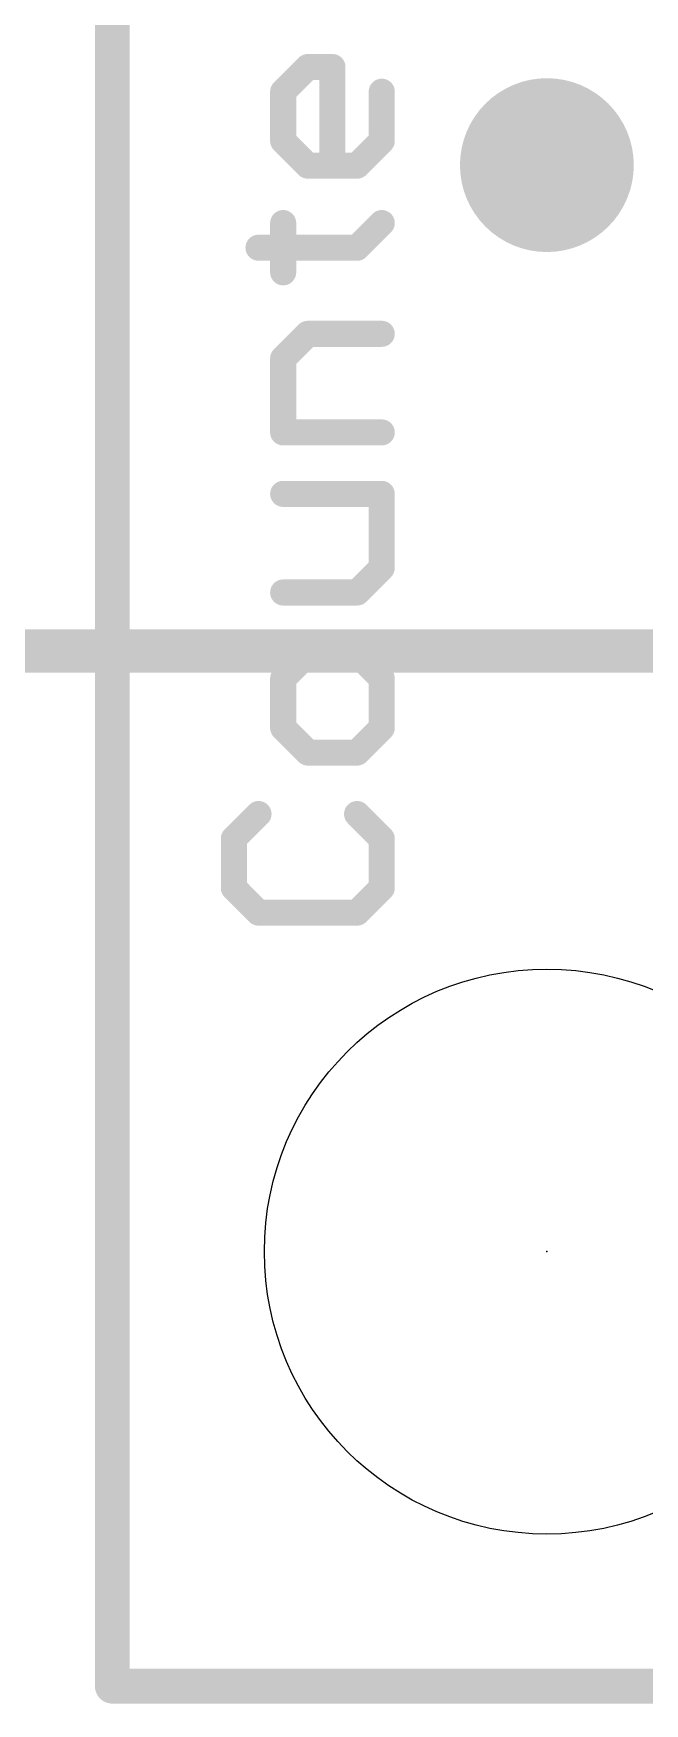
# Model space of a CAD drawing. Extents: x -36.1 to 36.1, y -36.8 to 19.2.
# Drawn here: x -18.24 to -14.67, y -19.15 to -9.39 of the extents above; entities that cross this region are included whole.
import ezdxf

# ---------------------------------------------------------------- set-up
doc = ezdxf.new("R2010")
doc.units = 0
for name, color, linetype in [('1', 12, 'CONTINUOUS'), ('16', 132, 'CONTINUOUS'), ('18', 110, 'CONTINUOUS'), ('20', 53, 'CONTINUOUS'), ('21', 41, 'CONTINUOUS'), ('22', 40, 'CONTINUOUS'), ('23', 53, 'CONTINUOUS')]:
    doc.layers.add(name, color=color, linetype=linetype)

# ---------------------------------------------------------------- blocks, each defined once
blk = doc.blocks.new('ROUNDV')
at = {"const_width": 0.5}
blk.add_lwpolyline([(0, -0.25, 1), (0, 0.25, 1), (0, -0.25)], format="xyb", dxfattribs=at)

msp = doc.modelspace()

# ---------------------------------------------------------------- linework, layer by layer
at = {"layer": '1', "const_width": 0.2032}
for points in [[(-17.78, -19.05), (-17.78, 19.05)], [(17.78, -19.05), (-17.78, -19.05)]]:
    msp.add_lwpolyline(points, dxfattribs=at)
at = {"layer": '1', "const_width": 0.1016}
for points in [[(-17.78, -18.9992, 1), (-17.78, -19.1008)], [(-17.8308, -19.05, 1), (-17.7292, -19.05)]]:
    msp.add_lwpolyline(points, format="xyb", dxfattribs=at)
at = {"layer": '16', "const_width": 0.2032}
for points in [[(-17.78, -19.05), (-17.78, 19.05)], [(17.78, -19.05), (-17.78, -19.05)]]:
    msp.add_lwpolyline(points, dxfattribs=at)
at = {"layer": '16', "const_width": 0.1016}
for points in [[(-17.78, -18.9992, 1), (-17.78, -19.1008)], [(-17.8308, -19.05, 1), (-17.7292, -19.05)]]:
    msp.add_lwpolyline(points, format="xyb", dxfattribs=at)
at = {"layer": '20', "const_width": 0.2032}
for points in [[(-17.78, -19.05), (-17.78, 19.05)], [(17.78, -19.05), (-17.78, -19.05)]]:
    msp.add_lwpolyline(points, dxfattribs=at)
at = {"layer": '20', "const_width": 0.1016}
for points in [[(-17.78, -18.9992, 1), (-17.78, -19.1008)], [(-17.8308, -19.05, 1), (-17.7292, -19.05)]]:
    msp.add_lwpolyline(points, format="xyb", dxfattribs=at)
at = {"layer": '20'}
msp.add_circle((-15.24, -16.51), 1.651, dxfattribs=at)
at = {"layer": '21', "const_width": 0.1524}
for points in [[(-16.7814, -9.7309), (-16.6374, -9.5868)], [(-16.6374, -9.5868), (-16.4933, -9.5868)], [(-16.4933, -9.5868), (-16.4933, -10.163)], [(-16.7814, -10.019), (-16.7814, -9.7309)], [(-16.2052, -9.7309), (-16.2052, -10.019)], [(-16.6374, -10.163), (-16.7814, -10.019)], [(-16.2052, -10.019), (-16.3493, -10.163)], [(-16.3493, -10.163), (-16.6374, -10.163)], [(-16.7814, -10.7867), (-16.7814, -10.4986)], [(-16.3493, -10.6427), (-16.2052, -10.4986)], [(-16.9255, -10.6427), (-16.3493, -10.6427)], [(-16.7814, -11.2901), (-16.6374, -11.146)], [(-16.6374, -11.146), (-16.2052, -11.146)], [(-16.7814, -11.7222), (-16.7814, -11.2901)], [(-16.2052, -11.7222), (-16.7814, -11.7222)], [(-16.2052, -12.0815), (-16.7814, -12.0815)], [(-16.2052, -12.5137), (-16.2052, -12.0815)], [(-16.3493, -12.6578), (-16.2052, -12.5137)], [(-16.7814, -12.6578), (-16.3493, -12.6578)], [(-16.6374, -13.0171), (-16.7814, -13.1611)], [(-16.3493, -13.0171), (-16.6374, -13.0171)], [(-16.2052, -13.1611), (-16.3493, -13.0171)], [(-16.7814, -13.1611), (-16.7814, -13.4492)], [(-16.2052, -13.4492), (-16.2052, -13.1611)], [(-16.7814, -13.4492), (-16.6374, -13.5933)], [(-16.3493, -13.5933), (-16.2052, -13.4492)], [(-16.6374, -13.5933), (-16.3493, -13.5933)], [(-16.9255, -13.9526), (-17.0695, -14.0966)], [(-16.2052, -14.0966), (-16.3493, -13.9526)], [(-17.0695, -14.0966), (-17.0695, -14.3847)], [(-16.2052, -14.3847), (-16.2052, -14.0966)], [(-17.0695, -14.3847), (-16.9255, -14.5288)], [(-16.3493, -14.5288), (-16.2052, -14.3847)], [(-16.9255, -14.5288), (-16.3493, -14.5288)]]:
    msp.add_lwpolyline(points, dxfattribs=at)
at = {"layer": '21', "const_width": 0.0762}
for points in [[(-16.6374, -9.5487, 1), (-16.6374, -9.6249)], [(-16.6104, -9.6138, 1), (-16.6643, -9.5599)], [(-16.4552, -9.5868, 1), (-16.5314, -9.5868)], [(-16.4933, -9.6249, 1), (-16.4933, -9.5487)], [(-16.7433, -9.7309, 1), (-16.8195, -9.7309)], [(-16.1671, -9.7309, 1), (-16.2433, -9.7309)], [(-16.8084, -9.7039, 1), (-16.7545, -9.7578)], [(-16.7545, -9.992, 1), (-16.8084, -10.0459)], [(-16.1783, -10.0459, 1), (-16.2321, -9.992)], [(-16.8195, -10.019, 1), (-16.7433, -10.019)], [(-16.2433, -10.019, 1), (-16.1671, -10.019)], [(-16.6374, -10.1249, 1), (-16.6374, -10.2011)], [(-16.6643, -10.19, 1), (-16.6104, -10.1361)], [(-16.5314, -10.163, 1), (-16.4552, -10.163)], [(-16.3762, -10.1361, 1), (-16.3223, -10.19)], [(-16.3493, -10.2011, 1), (-16.3493, -10.1249)], [(-16.7433, -10.4986, 1), (-16.8195, -10.4986)], [(-16.1783, -10.5256, 1), (-16.2321, -10.4717)], [(-16.9255, -10.6046, 1), (-16.9255, -10.6808)], [(-16.3762, -10.6157, 1), (-16.3223, -10.6696)], [(-16.3493, -10.6808, 1), (-16.3493, -10.6046)], [(-16.8195, -10.7867, 1), (-16.7433, -10.7867)], [(-16.6374, -11.1079, 1), (-16.6374, -11.1841)], [(-16.6104, -11.173, 1), (-16.6643, -11.1191)], [(-16.2052, -11.1841, 1), (-16.2052, -11.1079)], [(-16.8084, -11.2631, 1), (-16.7545, -11.317)], [(-16.7433, -11.2901, 1), (-16.8195, -11.2901)], [(-16.7814, -11.6841, 1), (-16.7814, -11.7603)], [(-16.8195, -11.7222, 1), (-16.7433, -11.7222)], [(-16.2052, -11.7603, 1), (-16.2052, -11.6841)], [(-16.7814, -12.0434, 1), (-16.7814, -12.1196)], [(-16.1671, -12.0815, 1), (-16.2433, -12.0815)], [(-16.2052, -12.1196, 1), (-16.2052, -12.0434)], [(-16.2433, -12.5137, 1), (-16.1671, -12.5137)], [(-16.1783, -12.5406, 1), (-16.2321, -12.4868)], [(-16.7814, -12.6197, 1), (-16.7814, -12.6959)], [(-16.3493, -12.6959, 1), (-16.3493, -12.6197)], [(-16.3762, -12.6308, 1), (-16.3223, -12.6847)], [(-16.6374, -12.979, 1), (-16.6374, -13.0552)], [(-16.6104, -13.044, 1), (-16.6643, -12.9901)], [(-16.3223, -12.9901, 1), (-16.3762, -13.044)], [(-16.3493, -13.0552, 1), (-16.3493, -12.979)], [(-16.8084, -13.1342, 1), (-16.7545, -13.1881)], [(-16.7433, -13.1611, 1), (-16.8195, -13.1611)], [(-16.1671, -13.1611, 1), (-16.2433, -13.1611)], [(-16.2321, -13.1881, 1), (-16.1783, -13.1342)], [(-16.7545, -13.4223, 1), (-16.8084, -13.4762)], [(-16.1783, -13.4762, 1), (-16.2321, -13.4223)], [(-16.8195, -13.4492, 1), (-16.7433, -13.4492)], [(-16.2433, -13.4492, 1), (-16.1671, -13.4492)], [(-16.6374, -13.5552, 1), (-16.6374, -13.6314)], [(-16.6643, -13.6202, 1), (-16.6104, -13.5663)], [(-16.3762, -13.5663, 1), (-16.3223, -13.6202)], [(-16.3493, -13.6314, 1), (-16.3493, -13.5552)], [(-16.8985, -13.9795, 1), (-16.9524, -13.9256)], [(-16.3223, -13.9256, 1), (-16.3762, -13.9795)], [(-17.0965, -14.0697, 1), (-17.0426, -14.1236)], [(-17.0314, -14.0966, 1), (-17.1076, -14.0966)], [(-16.1671, -14.0966, 1), (-16.2433, -14.0966)], [(-16.2321, -14.1236, 1), (-16.1783, -14.0697)], [(-17.0426, -14.3578, 1), (-17.0965, -14.4117)], [(-17.1076, -14.3847, 1), (-17.0314, -14.3847)], [(-16.2433, -14.3847, 1), (-16.1671, -14.3847)], [(-16.1783, -14.4117, 1), (-16.2321, -14.3578)], [(-16.9255, -14.4907, 1), (-16.9255, -14.5669)], [(-16.9524, -14.5557, 1), (-16.8985, -14.5019)], [(-16.3762, -14.5019, 1), (-16.3223, -14.5557)], [(-16.3493, -14.5669, 1), (-16.3493, -14.4907)]]:
    msp.add_lwpolyline(points, format="xyb", dxfattribs=at)
at = {"layer": '22', "const_width": 0.254}
msp.add_lwpolyline([(-36, -13), (36, -13)], dxfattribs=at)
at = {"layer": '23'}
msp.add_point((-15.24, -16.51), dxfattribs=at)

# ---------------------------------------------------------------- block references
at = {"layer": '18', "xscale": 1.016, "yscale": 1.016}
msp.add_blockref('ROUNDV', (-15.24, -10.16), dxfattribs=at)
msp.add_blockref('ROUNDV', (-15.24, -10.16), dxfattribs=at)

doc.saveas('drawing.dxf')
